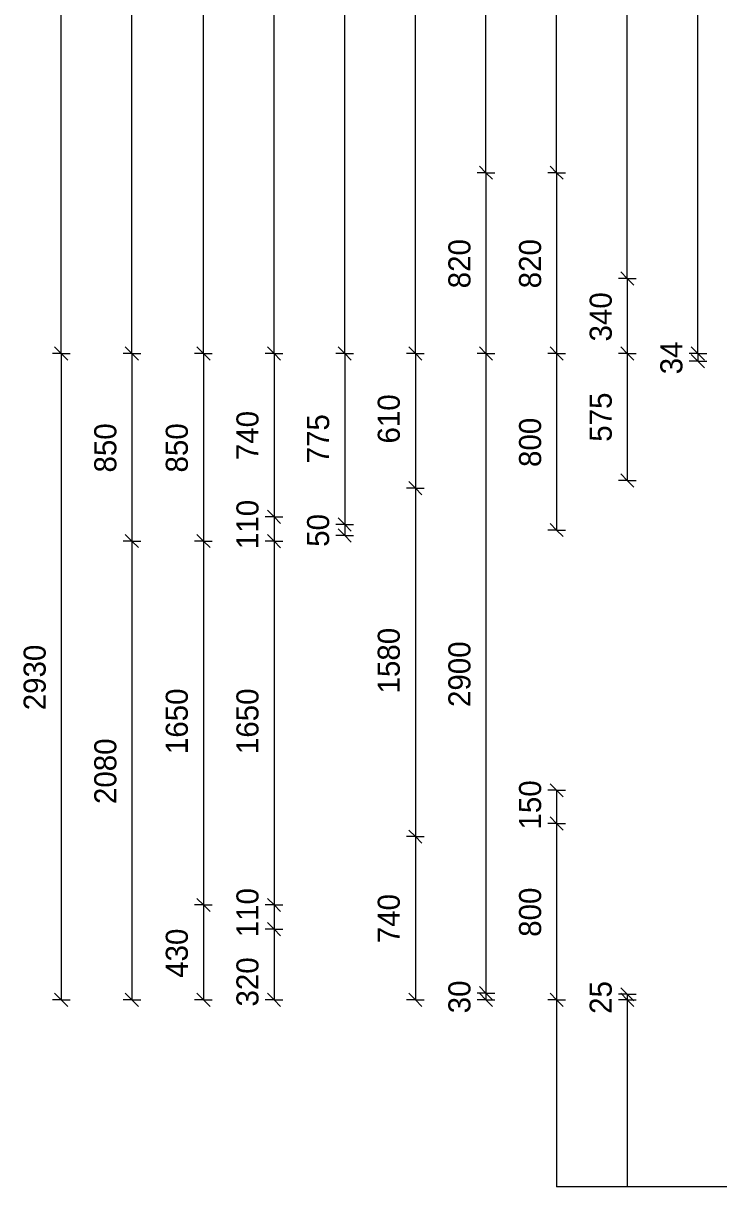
# Model space of a CAD drawing. Header units: millimetres. Extents: x 62878 to 76946, y 2133 to 10513.
# Drawn here: x 62878 to 66028, y 2422 to 7697 of the extents above; entities that cross this region are included whole.
import ezdxf

# ---------------------------------------------------------------- set-up
doc = ezdxf.new("R2010")
doc.units = ezdxf.units.MM
for name, color, linetype, lineweight in [('A-ANNO-DIMS', 211, 'Continuous', 9), ('A-ANNO-DIMS-40', 211, 'Continuous', 9), ('A-DETL-MBND', 5, 'Continuous', 18)]:
    doc.layers.add(name, color=color, linetype=linetype, lineweight=lineweight)
doc.styles.add('Nirmala UI Semilight', font='NirmalaS.ttf', dxfattribs={"height": 100})
doc.dimstyles.new('Diagonal_-_2_5mm_NI_UI', dxfattribs={"dimscale": 304.8, "dimtxt": 104.736395, "dimasz": 0.19685, "dimexe": 0.131234, "dimexo": 0.0625, "dimgap": 0.131234, "dimtad": 1, "dimdec": 4, "dimzin": 0, "dimdsep": 46, "dimtxsty": 'Nirmala UI Semilight', "dimblk1": 'OBLIQUE', "dimblk2": 'OBLIQUE', "dimsah": 1, "dimcen": 0.09, "dimazin": 0, "dimtfac": 1, "dimtdec": 4, "dimtix": 1, "dimtmove": 0, "dimatfit": 3, "dimfxl": 0.131234, "dimfxlon": 1, "dimtvp": 1, "dimtolj": 1, "dimtzin": 0, "dimarcsym": 2})
doc.dimstyles.new('Diagonal_-_2_5mm_NI_UI_2', dxfattribs={"dimscale": 304.8, "dimtxt": 104.736395, "dimasz": 0.19685, "dimexe": 0.131234, "dimexo": 0.0625, "dimgap": 0.131234, "dimtad": 1, "dimdec": 4, "dimzin": 0, "dimdsep": 46, "dimtxsty": 'Nirmala UI Semilight', "dimblk1": 'OBLIQUE', "dimblk2": 'OBLIQUE', "dimsah": 1, "dimcen": 0.09, "dimazin": 0, "dimtfac": 1, "dimtdec": 4, "dimtix": 1, "dimtmove": 2, "dimatfit": 3, "dimfxl": 0.131234, "dimfxlon": 1, "dimtvp": 1, "dimtolj": 1, "dimtzin": 0, "dimarcsym": 2})

# ---------------------------------------------------------------- blocks, each defined once
blk = doc.blocks.new('DIMBLOCK32-Elevation Front')
at = {"layer": 'A-ANNO-DIMS-40'}
for p, q in [((64014, 6199.7), (63984, 6229.7)), ((64014, 6199.7), (63974, 6199.7)), ((64014, 6199.7), (64014, 5459.7)), ((64014, 6199.7), (64044, 6169.7)), ((64014, 6199.7), (64054, 6199.7)), ((64014, 5459.7), (63984, 5489.7)), ((64014, 5459.7), (63974, 5459.7)), ((64014, 5459.7), (64044, 5429.7)), ((64014, 5459.7), (64054, 5459.7))]:
    blk.add_line(p, q, dxfattribs=at)
at = {"layer": 'A-ANNO-DIMS-40', "color": 0, "insert": (63843.6, 5716.4), "char_height": 100, "width": 271.934, "attachment_point": 1, "rotation": 90, "line_spacing_factor": 1.142579, "style": 'Nirmala UI Semilight'}
blk.add_mtext('740', dxfattribs=at)
blk = doc.blocks.new('_Oblique')
at = {"color": 0, "linetype": 'ByBlock', "lineweight": -2}
blk.add_line((-0.5, -0.5), (0.5, 0.5), dxfattribs=at)
blk = doc.blocks.new('DIMBLOCK33-Elevation Front')
at = {"layer": 'A-ANNO-DIMS-40'}
for p, q in [((64014, 5459.7), (63984, 5489.7)), ((64014, 5459.7), (63974, 5459.7)), ((64014, 5459.7), (64014, 5349.7)), ((64014, 5459.7), (64044, 5429.7)), ((64014, 5459.7), (64054, 5459.7)), ((64014, 5349.7), (63974, 5349.7)), ((64014, 5349.7), (63984, 5379.7)), ((64014, 5349.7), (64044, 5319.7)), ((64014, 5349.7), (64054, 5349.7))]:
    blk.add_line(p, q, dxfattribs=at)
at = {"layer": 'A-ANNO-DIMS-40', "color": 0, "insert": (63843.6, 5313.3), "char_height": 100, "width": 219.375, "attachment_point": 1, "rotation": 90, "line_spacing_factor": 1.142579, "style": 'Nirmala UI Semilight'}
blk.add_mtext('110', dxfattribs=at)
blk = doc.blocks.new('DIMBLOCK34-Elevation Front')
at = {"layer": 'A-ANNO-DIMS-40'}
for p, q in [((64014, 5349.7), (63974, 5349.7)), ((64014, 5349.7), (63984, 5379.7)), ((64014, 5349.7), (64014, 3699.8)), ((64014, 5349.7), (64044, 5319.7)), ((64014, 5349.7), (64054, 5349.7)), ((64014, 3699.8), (63974, 3699.8)), ((64014, 3699.8), (63984, 3729.8)), ((64014, 3699.8), (64044, 3669.8)), ((64014, 3699.8), (64054, 3699.8))]:
    blk.add_line(p, q, dxfattribs=at)
at = {"layer": 'A-ANNO-DIMS-40', "color": 0, "insert": (63843.6, 4383.8), "char_height": 100, "width": 338.203, "attachment_point": 1, "rotation": 90, "line_spacing_factor": 1.142579, "style": 'Nirmala UI Semilight'}
blk.add_mtext('1650', dxfattribs=at)
blk = doc.blocks.new('DIMBLOCK35-Elevation Front')
at = {"layer": 'A-ANNO-DIMS-40'}
for p, q in [((64014, 3699.8), (63974, 3699.8)), ((64014, 3699.8), (63984, 3729.8)), ((64014, 3699.8), (64014, 3589.8)), ((64014, 3699.8), (64044, 3669.8)), ((64014, 3699.8), (64054, 3699.8)), ((64014, 3589.8), (63974, 3589.8)), ((64014, 3589.8), (63984, 3619.8)), ((64014, 3589.8), (64044, 3559.8)), ((64014, 3589.8), (64054, 3589.8))]:
    blk.add_line(p, q, dxfattribs=at)
at = {"layer": 'A-ANNO-DIMS-40', "color": 0, "insert": (63843.6, 3553.3), "char_height": 100, "width": 219.375, "attachment_point": 1, "rotation": 90, "line_spacing_factor": 1.142579, "style": 'Nirmala UI Semilight'}
blk.add_mtext('110', dxfattribs=at)
blk = doc.blocks.new('DIMBLOCK36-Elevation Front')
at = {"layer": 'A-ANNO-DIMS-40'}
for p, q in [((64014, 3589.8), (63974, 3589.8)), ((64014, 3589.8), (63984, 3619.8)), ((64014, 3589.8), (64014, 3269.7)), ((64014, 3589.8), (64044, 3559.8)), ((64014, 3589.8), (64054, 3589.8)), ((64014, 3269.7), (63984, 3299.7)), ((64014, 3269.7), (63974, 3269.7)), ((64014, 3269.7), (64044, 3239.7)), ((64014, 3269.7), (64054, 3269.7))]:
    blk.add_line(p, q, dxfattribs=at)
at = {"layer": 'A-ANNO-DIMS-40', "color": 0, "insert": (63843.6, 3239.5), "char_height": 100, "width": 274.219, "attachment_point": 1, "rotation": 90, "line_spacing_factor": 1.142579, "style": 'Nirmala UI Semilight'}
blk.add_mtext('320', dxfattribs=at)
blk = doc.blocks.new('DIMBLOCK40-Elevation Front')
at = {"layer": 'A-ANNO-DIMS-40'}
for p, q in [((63050.3, 6199.7), (63020.3, 6229.7)), ((63050.3, 6199.7), (63010.3, 6199.7)), ((63050.3, 6199.7), (63050.3, 3269.7)), ((63050.3, 6199.7), (63080.3, 6169.7)), ((63050.3, 6199.7), (63090.3, 6199.7)), ((63050.3, 3269.7), (63020.3, 3299.7)), ((63050.3, 3269.7), (63010.3, 3269.7)), ((63050.3, 3269.7), (63080.3, 3239.7)), ((63050.3, 3269.7), (63090.3, 3269.7))]:
    blk.add_line(p, q, dxfattribs=at)
at = {"layer": 'A-ANNO-DIMS-40', "color": 0, "insert": (62879.8, 4582.4), "char_height": 100, "width": 365.625, "attachment_point": 1, "rotation": 90, "line_spacing_factor": 1.142579, "style": 'Nirmala UI Semilight'}
blk.add_mtext('2930', dxfattribs=at)
blk = doc.blocks.new('DIMBLOCK41-Elevation Front')
at = {"layer": 'A-ANNO-DIMS-40'}
for p, q in [((63694, 6199.7), (63664, 6229.7)), ((63694, 6199.7), (63654, 6199.7)), ((63694, 6199.7), (63694, 5349.8)), ((63694, 6199.7), (63724, 6169.7)), ((63694, 6199.7), (63734, 6199.7)), ((63694, 5349.8), (63654, 5349.8)), ((63694, 5349.8), (63664, 5379.8)), ((63694, 5349.8), (63724, 5319.8)), ((63694, 5349.8), (63734, 5349.8))]:
    blk.add_line(p, q, dxfattribs=at)
at = {"layer": 'A-ANNO-DIMS-40', "color": 0, "insert": (63523.6, 5660.5), "char_height": 100, "width": 274.219, "attachment_point": 1, "rotation": 90, "line_spacing_factor": 1.142579, "style": 'Nirmala UI Semilight'}
blk.add_mtext('850', dxfattribs=at)
blk = doc.blocks.new('DIMBLOCK42-Elevation Front')
at = {"layer": 'A-ANNO-DIMS-40'}
for p, q in [((63694, 5349.8), (63654, 5349.8)), ((63694, 5349.8), (63664, 5379.8)), ((63694, 5349.8), (63694, 3699.8)), ((63694, 5349.8), (63724, 5319.8)), ((63694, 5349.8), (63734, 5349.8)), ((63694, 3699.8), (63654, 3699.8)), ((63694, 3699.8), (63664, 3729.8)), ((63694, 3699.8), (63724, 3669.8)), ((63694, 3699.8), (63734, 3699.8))]:
    blk.add_line(p, q, dxfattribs=at)
at = {"layer": 'A-ANNO-DIMS-40', "color": 0, "insert": (63523.6, 4383.8), "char_height": 100, "width": 338.203, "attachment_point": 1, "rotation": 90, "line_spacing_factor": 1.142579, "style": 'Nirmala UI Semilight'}
blk.add_mtext('1650', dxfattribs=at)
blk = doc.blocks.new('DIMBLOCK43-Elevation Front')
at = {"layer": 'A-ANNO-DIMS-40'}
for p, q in [((63694, 3699.8), (63654, 3699.8)), ((63694, 3699.8), (63664, 3729.8)), ((63694, 3699.8), (63694, 3269.7)), ((63694, 3699.8), (63724, 3669.8)), ((63694, 3699.8), (63734, 3699.8)), ((63694, 3269.7), (63664, 3299.7)), ((63694, 3269.7), (63654, 3269.7)), ((63694, 3269.7), (63724, 3239.7)), ((63694, 3269.7), (63734, 3269.7))]:
    blk.add_line(p, q, dxfattribs=at)
at = {"layer": 'A-ANNO-DIMS-40', "color": 0, "insert": (63523.6, 3369.5), "char_height": 100, "width": 276.504, "attachment_point": 1, "rotation": 90, "line_spacing_factor": 1.142579, "style": 'Nirmala UI Semilight'}
blk.add_mtext('430', dxfattribs=at)
blk = doc.blocks.new('DIMBLOCK44-Elevation Front')
at = {"layer": 'A-ANNO-DIMS-40'}
for p, q in [((63370.3, 6199.7), (63340.3, 6229.7)), ((63370.3, 6199.7), (63330.3, 6199.7)), ((63370.3, 6199.7), (63370.3, 5349.8)), ((63370.3, 6199.7), (63400.3, 6169.7)), ((63370.3, 6199.7), (63410.3, 6199.7)), ((63370.3, 5349.8), (63330.3, 5349.8)), ((63370.3, 5349.8), (63340.3, 5379.8)), ((63370.3, 5349.8), (63400.3, 5319.8)), ((63370.3, 5349.8), (63410.3, 5349.8))]:
    blk.add_line(p, q, dxfattribs=at)
at = {"layer": 'A-ANNO-DIMS-40', "color": 0, "insert": (63199.8, 5660.5), "char_height": 100, "width": 274.219, "attachment_point": 1, "rotation": 90, "line_spacing_factor": 1.142579, "style": 'Nirmala UI Semilight'}
blk.add_mtext('850', dxfattribs=at)
blk = doc.blocks.new('DIMBLOCK45-Elevation Front')
at = {"layer": 'A-ANNO-DIMS-40'}
for p, q in [((63370.3, 5349.8), (63330.3, 5349.8)), ((63370.3, 5349.8), (63340.3, 5379.8)), ((63370.3, 5349.8), (63370.3, 3269.7)), ((63370.3, 5349.8), (63400.3, 5319.8)), ((63370.3, 5349.8), (63410.3, 5349.8)), ((63370.3, 3269.7), (63340.3, 3299.7)), ((63370.3, 3269.7), (63330.3, 3269.7)), ((63370.3, 3269.7), (63400.3, 3239.7)), ((63370.3, 3269.7), (63410.3, 3269.7))]:
    blk.add_line(p, q, dxfattribs=at)
at = {"layer": 'A-ANNO-DIMS-40', "color": 0, "insert": (63199.8, 4157.4), "char_height": 100, "width": 365.625, "attachment_point": 1, "rotation": 90, "line_spacing_factor": 1.142579, "style": 'Nirmala UI Semilight'}
blk.add_mtext('2080', dxfattribs=at)
blk = doc.blocks.new('DIMBLOCK46-Elevation Front')
at = {"layer": 'A-ANNO-DIMS-40'}
for p, q in [((64654, 6199.7), (64624, 6229.7)), ((64654, 6199.7), (64614, 6199.7)), ((64654, 6199.7), (64654, 5589.7)), ((64654, 6199.7), (64684, 6169.7)), ((64654, 6199.7), (64694, 6199.7)), ((64654, 5589.7), (64624, 5619.7)), ((64654, 5589.7), (64614, 5589.7)), ((64654, 5589.7), (64684, 5559.7)), ((64654, 5589.7), (64694, 5589.7))]:
    blk.add_line(p, q, dxfattribs=at)
at = {"layer": 'A-ANNO-DIMS-40', "color": 0, "insert": (64483.6, 5791.9), "char_height": 100, "width": 246.797, "attachment_point": 1, "rotation": 90, "line_spacing_factor": 1.142579, "style": 'Nirmala UI Semilight'}
blk.add_mtext('610', dxfattribs=at)
blk = doc.blocks.new('DIMBLOCK47-Elevation Front')
at = {"layer": 'A-ANNO-DIMS-40'}
for p, q in [((64654, 5589.7), (64624, 5619.7)), ((64654, 5589.7), (64614, 5589.7)), ((64654, 5589.7), (64654, 4009.7)), ((64654, 5589.7), (64684, 5559.7)), ((64654, 5589.7), (64694, 5589.7)), ((64654, 4009.7), (64614, 4009.7)), ((64654, 4009.7), (64624, 4039.7)), ((64654, 4009.7), (64684, 3979.7)), ((64654, 4009.7), (64694, 4009.7))]:
    blk.add_line(p, q, dxfattribs=at)
at = {"layer": 'A-ANNO-DIMS-40', "color": 0, "insert": (64483.6, 4658.8), "char_height": 100, "width": 338.203, "attachment_point": 1, "rotation": 90, "line_spacing_factor": 1.142579, "style": 'Nirmala UI Semilight'}
blk.add_mtext('1580', dxfattribs=at)
blk = doc.blocks.new('DIMBLOCK48-Elevation Front')
at = {"layer": 'A-ANNO-DIMS-40'}
for p, q in [((64654, 4009.7), (64614, 4009.7)), ((64654, 4009.7), (64624, 4039.7)), ((64654, 4009.7), (64654, 3269.7)), ((64654, 4009.7), (64684, 3979.7)), ((64654, 4009.7), (64694, 4009.7)), ((64654, 3269.7), (64624, 3299.7)), ((64654, 3269.7), (64614, 3269.7)), ((64654, 3269.7), (64684, 3239.7)), ((64654, 3269.7), (64694, 3269.7))]:
    blk.add_line(p, q, dxfattribs=at)
at = {"layer": 'A-ANNO-DIMS-40', "color": 0, "insert": (64483.6, 3526.4), "char_height": 100, "width": 271.934, "attachment_point": 1, "rotation": 90, "line_spacing_factor": 1.142579, "style": 'Nirmala UI Semilight'}
blk.add_mtext('740', dxfattribs=at)
blk = doc.blocks.new('DIMBLOCK49-Elevation Front')
at = {"layer": 'A-ANNO-DIMS-40'}
for p, q in [((64974, 7019.7), (64934, 7019.7)), ((64974, 7019.7), (64944, 7049.7)), ((64974, 7019.7), (64974, 6199.7)), ((64974, 7019.7), (65004, 6989.7)), ((64974, 7019.7), (65014, 7019.7)), ((64974, 6199.7), (64944, 6229.7)), ((64974, 6199.7), (64934, 6199.7)), ((64974, 6199.7), (65004, 6169.7)), ((64974, 6199.7), (65014, 6199.7))]:
    blk.add_line(p, q, dxfattribs=at)
at = {"layer": 'A-ANNO-DIMS-40', "color": 0, "insert": (64803.6, 6495.5), "char_height": 100, "width": 274.219, "attachment_point": 1, "rotation": 90, "line_spacing_factor": 1.142579, "style": 'Nirmala UI Semilight'}
blk.add_mtext('820', dxfattribs=at)
blk = doc.blocks.new('DIMBLOCK50-Elevation Front')
at = {"layer": 'A-ANNO-DIMS-40'}
for p, q in [((64974, 6199.7), (64944, 6229.7)), ((64974, 6199.7), (64934, 6199.7)), ((64974, 6199.7), (64974, 3299.8)), ((64974, 6199.7), (65004, 6169.7)), ((64974, 6199.7), (65014, 6199.7)), ((64974, 3299.8), (64944, 3329.8)), ((64974, 3299.8), (64934, 3299.8)), ((64974, 3299.8), (65004, 3269.8)), ((64974, 3299.8), (65014, 3299.8))]:
    blk.add_line(p, q, dxfattribs=at)
at = {"layer": 'A-ANNO-DIMS-40', "color": 0, "insert": (64803.6, 4597.4), "char_height": 100, "width": 365.625, "attachment_point": 1, "rotation": 90, "line_spacing_factor": 1.142579, "style": 'Nirmala UI Semilight'}
blk.add_mtext('2900', dxfattribs=at)
blk = doc.blocks.new('DIMBLOCK51-Elevation Front')
at = {"layer": 'A-ANNO-DIMS-40'}
for p, q in [((64974, 3299.7), (64944, 3329.8)), ((64974, 3299.7), (64934, 3299.7)), ((64974, 3269.7), (64944, 3299.7)), ((64974, 3299.7), (64974, 3269.7)), ((64974, 3299.7), (65004, 3269.7)), ((64974, 3299.7), (65014, 3299.7)), ((64974, 3269.7), (64934, 3269.7)), ((64974, 3269.7), (65004, 3239.7)), ((64974, 3269.7), (65014, 3269.7))]:
    blk.add_line(p, q, dxfattribs=at)
at = {"layer": 'A-ANNO-DIMS-40', "color": 0, "insert": (64803.6, 3208.6), "char_height": 100, "width": 182.813, "attachment_point": 1, "rotation": 90, "line_spacing_factor": 1.142579, "style": 'Nirmala UI Semilight'}
blk.add_mtext('30', dxfattribs=at)
blk = doc.blocks.new('DIMBLOCK52-Elevation Front')
at = {"layer": 'A-ANNO-DIMS-40'}
for p, q in [((65294, 7019.7), (65254, 7019.7)), ((65294, 7019.7), (65264, 7049.7)), ((65294, 7019.7), (65294, 6199.7)), ((65294, 7019.7), (65324, 6989.7)), ((65294, 7019.7), (65334, 7019.7)), ((65294, 6199.7), (65264, 6229.7)), ((65294, 6199.7), (65254, 6199.7)), ((65294, 6199.7), (65324, 6169.7)), ((65294, 6199.7), (65334, 6199.7))]:
    blk.add_line(p, q, dxfattribs=at)
at = {"layer": 'A-ANNO-DIMS-40', "color": 0, "insert": (65123.6, 6495.5), "char_height": 100, "width": 274.219, "attachment_point": 1, "rotation": 90, "line_spacing_factor": 1.142579, "style": 'Nirmala UI Semilight'}
blk.add_mtext('820', dxfattribs=at)
blk = doc.blocks.new('DIMBLOCK53-Elevation Front')
at = {"layer": 'A-ANNO-DIMS-40'}
for p, q in [((65294, 6199.7), (65264, 6229.7)), ((65294, 6199.7), (65254, 6199.7)), ((65294, 6199.7), (65294, 5399.7)), ((65294, 6199.7), (65324, 6169.7)), ((65294, 6199.7), (65334, 6199.7)), ((65294, 5399.7), (65254, 5399.7)), ((65294, 5399.7), (65264, 5429.7)), ((65294, 5399.7), (65324, 5369.7)), ((65294, 5399.7), (65334, 5399.7))]:
    blk.add_line(p, q, dxfattribs=at)
at = {"layer": 'A-ANNO-DIMS-40', "color": 0, "insert": (65123.6, 5685.5), "char_height": 100, "width": 274.219, "attachment_point": 1, "rotation": 90, "line_spacing_factor": 1.142579, "style": 'Nirmala UI Semilight'}
blk.add_mtext('800', dxfattribs=at)
blk = doc.blocks.new('DIMBLOCK54-Elevation Front')
at = {"layer": 'A-ANNO-DIMS-40'}
for p, q in [((65614, 6539.7), (65584, 6569.7)), ((65614, 6539.7), (65574, 6539.7)), ((65614, 6539.7), (65614, 6199.7)), ((65614, 6539.7), (65644, 6509.7)), ((65614, 6539.7), (65654, 6539.7)), ((65614, 6199.7), (65584, 6229.7)), ((65614, 6199.7), (65574, 6199.7)), ((65614, 6199.7), (65644, 6169.7)), ((65614, 6199.7), (65654, 6199.7))]:
    blk.add_line(p, q, dxfattribs=at)
at = {"layer": 'A-ANNO-DIMS-40', "color": 0, "insert": (65443.6, 6254.5), "char_height": 100, "width": 276.504, "attachment_point": 1, "rotation": 90, "line_spacing_factor": 1.142579, "style": 'Nirmala UI Semilight'}
blk.add_mtext('340', dxfattribs=at)
blk = doc.blocks.new('DIMBLOCK55-Elevation Front')
at = {"layer": 'A-ANNO-DIMS-40'}
for p, q in [((65614, 6199.7), (65584, 6229.7)), ((65614, 6199.7), (65574, 6199.7)), ((65614, 6199.7), (65614, 5624.7)), ((65614, 6199.7), (65644, 6169.7)), ((65614, 6199.7), (65654, 6199.7)), ((65614, 5624.7), (65584, 5654.7)), ((65614, 5624.7), (65574, 5624.7)), ((65614, 5624.7), (65644, 5594.7)), ((65614, 5624.7), (65654, 5624.7))]:
    blk.add_line(p, q, dxfattribs=at)
at = {"layer": 'A-ANNO-DIMS-40', "color": 0, "insert": (65443.6, 5799.9), "char_height": 100, "width": 269.649, "attachment_point": 1, "rotation": 90, "line_spacing_factor": 1.142579, "style": 'Nirmala UI Semilight'}
blk.add_mtext('575', dxfattribs=at)
blk = doc.blocks.new('DIMBLOCK56-Elevation Front')
at = {"layer": 'A-ANNO-DIMS-40'}
for p, q in [((65934, 6199.7), (65904, 6229.7)), ((65934, 6199.7), (65894, 6199.7)), ((65934, 6165.7), (65904, 6195.7)), ((65934, 6199.7), (65934, 6165.7)), ((65934, 6199.7), (65964, 6169.7)), ((65934, 6199.7), (65974, 6199.7)), ((65934, 6165.7), (65894, 6165.7)), ((65934, 6165.7), (65964, 6135.7)), ((65934, 6165.7), (65974, 6165.7))]:
    blk.add_line(p, q, dxfattribs=at)
at = {"layer": 'A-ANNO-DIMS-40', "color": 0, "insert": (65763.6, 6105.6), "char_height": 100, "width": 185.098, "attachment_point": 1, "rotation": 90, "line_spacing_factor": 1.142579, "style": 'Nirmala UI Semilight'}
blk.add_mtext('34', dxfattribs=at)
blk = doc.blocks.new('DIMBLOCK57-Elevation Front')
at = {"layer": 'A-ANNO-DIMS-40'}
for p, q in [((65294, 4219.7), (65254, 4219.7)), ((65294, 4219.7), (65264, 4249.7)), ((65294, 4219.7), (65294, 4069.7)), ((65294, 4219.7), (65324, 4189.7)), ((65294, 4219.7), (65334, 4219.7)), ((65294, 4069.7), (65254, 4069.7)), ((65294, 4069.7), (65264, 4099.7)), ((65294, 4069.7), (65324, 4039.7)), ((65294, 4069.7), (65334, 4069.7))]:
    blk.add_line(p, q, dxfattribs=at)
at = {"layer": 'A-ANNO-DIMS-40', "color": 0, "insert": (65123.6, 4041.9), "char_height": 100, "width": 246.797, "attachment_point": 1, "rotation": 90, "line_spacing_factor": 1.142579, "style": 'Nirmala UI Semilight'}
blk.add_mtext('150', dxfattribs=at)
blk = doc.blocks.new('DIMBLOCK58-Elevation Front')
at = {"layer": 'A-ANNO-DIMS-40'}
for p, q in [((65294, 4069.7), (65254, 4069.7)), ((65294, 4069.7), (65264, 4099.7)), ((65294, 4069.7), (65294, 3269.7)), ((65294, 4069.7), (65324, 4039.7)), ((65294, 4069.7), (65334, 4069.7)), ((65294, 3269.7), (65264, 3299.7)), ((65294, 3269.7), (65254, 3269.7)), ((65294, 3269.7), (65324, 3239.7)), ((65294, 3269.7), (65334, 3269.7))]:
    blk.add_line(p, q, dxfattribs=at)
at = {"layer": 'A-ANNO-DIMS-40', "color": 0, "insert": (65123.6, 3555.5), "char_height": 100, "width": 274.219, "attachment_point": 1, "rotation": 90, "line_spacing_factor": 1.142579, "style": 'Nirmala UI Semilight'}
blk.add_mtext('800', dxfattribs=at)
blk = doc.blocks.new('DIMBLOCK59-Elevation Front')
at = {"layer": 'A-ANNO-DIMS-40'}
for p, q in [((65614, 3294.8), (65584, 3324.8)), ((65614, 3294.8), (65574, 3294.8)), ((65614, 3269.7), (65584, 3299.7)), ((65614, 3294.8), (65614, 3269.7)), ((65614, 3294.8), (65644, 3264.8)), ((65614, 3294.8), (65654, 3294.8)), ((65614, 3269.7), (65574, 3269.7)), ((65614, 3269.7), (65644, 3239.7)), ((65614, 3269.7), (65654, 3269.7))]:
    blk.add_line(p, q, dxfattribs=at)
at = {"layer": 'A-ANNO-DIMS-40', "color": 0, "insert": (65443.6, 3206.1), "char_height": 100, "width": 182.813, "attachment_point": 1, "rotation": 90, "line_spacing_factor": 1.142579, "style": 'Nirmala UI Semilight'}
blk.add_mtext('25', dxfattribs=at)
blk = doc.blocks.new('DIMBLOCK96-Elevation Front')
at = {"layer": 'A-ANNO-DIMS-40'}
for p, q in [((64334, 6199.7), (64304, 6229.7)), ((64334, 6199.7), (64294, 6199.7)), ((64334, 6199.7), (64334, 5424.7)), ((64334, 6199.7), (64364, 6169.7)), ((64334, 6199.7), (64374, 6199.7)), ((64334, 5424.7), (64304, 5454.7)), ((64334, 5424.7), (64294, 5424.7)), ((64334, 5424.7), (64364, 5394.7)), ((64334, 5424.7), (64374, 5424.7))]:
    blk.add_line(p, q, dxfattribs=at)
at = {"layer": 'A-ANNO-DIMS-40', "color": 0, "insert": (64163.6, 5701.8), "char_height": 100, "width": 265.078, "attachment_point": 1, "rotation": 90, "line_spacing_factor": 1.142579, "style": 'Nirmala UI Semilight'}
blk.add_mtext('775', dxfattribs=at)
blk = doc.blocks.new('DIMBLOCK97-Elevation Front')
at = {"layer": 'A-ANNO-DIMS-40'}
for p, q in [((64334, 5424.7), (64304, 5454.7)), ((64334, 5424.7), (64294, 5424.7)), ((64334, 5374.7), (64304, 5404.7)), ((64334, 5424.7), (64334, 5374.7)), ((64334, 5424.7), (64364, 5394.7)), ((64334, 5424.7), (64374, 5424.7)), ((64334, 5374.7), (64294, 5374.7)), ((64334, 5374.7), (64364, 5344.7)), ((64334, 5374.7), (64374, 5374.7))]:
    blk.add_line(p, q, dxfattribs=at)
at = {"layer": 'A-ANNO-DIMS-40', "color": 0, "insert": (64163.6, 5323.6), "char_height": 100, "width": 182.813, "attachment_point": 1, "rotation": 90, "line_spacing_factor": 1.142579, "style": 'Nirmala UI Semilight'}
blk.add_mtext('50', dxfattribs=at)

msp = doc.modelspace()

# ---------------------------------------------------------------- linework, layer by layer
at = {"layer": 'A-DETL-MBND'}
for p, q in [((63050.30489, 6199.75), (63050.30489, 10341.13229)), ((63370.30489, 6199.75), (63370.30489, 10021.13229)), ((63694.02595, 6199.75), (63694.02595, 9622.38229)), ((64014.02595, 6199.75), (64014.02595, 9302.38229)), ((64334.02595, 6199.75), (64334.02595, 8982.38229)), ((64654.02595, 6199.75), (64654.02595, 8662.38229)), ((64974.02595, 7019.75), (64974.02595, 8342.38229)), ((65294.02595, 7019.75), (65294.02595, 8342.38229)), ((65614.02595, 6539.75), (65614.02595, 8342.38229)), ((65934.02595, 6199.75), (65934.02595, 8022.38229)), ((65294.02595, 3269.75), (65294.02595, 2422.48443)), ((65614.02595, 3269.75), (65614.02595, 2422.48443)), ((66883.04259, 2422.48443), (65294.02595, 2422.48443))]:
    msp.add_line(p, q, dxfattribs=at)

# ---------------------------------------------------------------- dimensions: what is measured, and where the dimension line sits
at = {"layer": 'A-ANNO-DIMS'}
for base, p1, p2, override, picture, middle in [((64974.02595, 6199.75), (65014.02595, 7019.75), (65014.02595, 6199.75), {"dimpost": '<>', "dimfxl": 820}, 'DIMBLOCK49-Elevation Front', (64882.35231, 6609.75)), ((65294.02595, 6199.75), (65334.02595, 7019.75), (65334.02595, 6199.75), {"dimpost": '<>', "dimfxl": 820}, 'DIMBLOCK52-Elevation Front', (65202.35231, 6609.75)), ((65614.02595, 6199.75), (65654.02595, 6539.75), (65654.02595, 6199.75), {"dimpost": '<>', "dimfxl": 340}, 'DIMBLOCK54-Elevation Front', (65522.31745, 6369.75)), ((65934.02595, 6165.75), (65974.02595, 6199.75), (65974.02595, 6165.75), {"dimpost": '<>', "dimfxl": 34}, 'DIMBLOCK56-Elevation Front', (65842.31745, 6182.75)), ((63050.30489, 3269.75), (63090.30489, 6199.75), (63090.30489, 3269.75), {"dimpost": '<>', "dimfxl": 2930}, 'DIMBLOCK40-Elevation Front', (62958.59638, 4734.75)), ((63370.30489, 5349.75), (63410.30489, 6199.75), (63410.30489, 5349.75), {"dimpost": '<>', "dimfxl": 850}, 'DIMBLOCK44-Elevation Front', (63278.63125, 5774.75)), ((63694.02595, 5349.75), (63734.02595, 6199.75), (63734.02595, 5349.75), {"dimpost": '<>', "dimfxl": 850}, 'DIMBLOCK41-Elevation Front', (63602.35231, 5774.75)), ((64014.02595, 5459.75), (64054.02595, 6199.75), (64054.02595, 5459.75), {"dimpost": '<>', "dimfxl": 740}, 'DIMBLOCK32-Elevation Front', (63922.35231, 5829.75)), ((64334.02595, 5424.75), (64374.02595, 6199.75), (64374.02595, 5424.75), {"dimpost": '<>', "dimfxl": 775}, 'DIMBLOCK96-Elevation Front', (64243.18913, 5812.25)), ((64654.02595, 5589.75), (64694.02595, 6199.75), (64694.02595, 5589.75), {"dimpost": '<>', "dimfxl": 610}, 'DIMBLOCK46-Elevation Front', (64562.03851, 5894.75)), ((64974.02595, 3299.75), (65014.02595, 6199.75), (65014.02595, 3299.75), {"dimpost": '<>', "dimfxl": 2900}, 'DIMBLOCK50-Elevation Front', (64882.31745, 4749.75)), ((65294.02595, 5399.75), (65334.02595, 6199.75), (65334.02595, 5399.75), {"dimpost": '<>', "dimfxl": 800}, 'DIMBLOCK53-Elevation Front', (65202.35231, 5799.75)), ((65614.02595, 5624.75), (65654.02595, 6199.75), (65654.02595, 5624.75), {"dimpost": '<>', "dimfxl": 575}, 'DIMBLOCK55-Elevation Front', (65523.18913, 5912.25)), ((64654.02595, 4009.75), (64694.02595, 5589.75), (64694.02595, 4009.75), {"dimpost": '<>', "dimfxl": 1580}, 'DIMBLOCK47-Elevation Front', (64562.07337, 4799.75)), ((64014.02595, 5349.75), (64054.02595, 5459.75), (64054.02595, 5349.75), {"dimpost": '<>', "dimfxl": 110}, 'DIMBLOCK33-Elevation Front', (63922.07337, 5404.75)), ((64334.02595, 5374.75), (64374.02595, 5424.75), (64374.02595, 5374.75), {"dimpost": '<>', "dimfxl": 50}, 'DIMBLOCK97-Elevation Front', (64242.35231, 5399.75)), ((63370.30489, 3269.75), (63410.30489, 5349.75), (63410.30489, 3269.75), {"dimpost": '<>', "dimfxl": 2080}, 'DIMBLOCK45-Elevation Front', (63278.63125, 4309.75)), ((63694.02595, 3699.75), (63734.02595, 5349.75), (63734.02595, 3699.75), {"dimpost": '<>', "dimfxl": 1650}, 'DIMBLOCK42-Elevation Front', (63602.03851, 4524.75)), ((64014.02595, 3699.75), (64054.02595, 5349.75), (64054.02595, 3699.75), {"dimpost": '<>', "dimfxl": 1650}, 'DIMBLOCK34-Elevation Front', (63922.03851, 4524.75)), ((65294.02595, 4069.75), (65334.02595, 4219.75), (65334.02595, 4069.75), {"dimpost": '<>', "dimfxl": 150}, 'DIMBLOCK57-Elevation Front', (65202.07337, 4144.75)), ((65294.02595, 3269.75), (65334.02595, 4069.75), (65334.02595, 3269.75), {"dimpost": '<>', "dimfxl": 800}, 'DIMBLOCK58-Elevation Front', (65202.35231, 3669.75)), ((64654.02595, 3269.75), (64694.02595, 4009.75), (64694.02595, 3269.75), {"dimpost": '<>', "dimfxl": 740}, 'DIMBLOCK48-Elevation Front', (64562.35231, 3639.75)), ((64014.02595, 3589.75), (64054.02595, 3699.75), (64054.02595, 3589.75), {"dimpost": '<>', "dimfxl": 110}, 'DIMBLOCK35-Elevation Front', (63922.07337, 3644.75)), ((63694.02595, 3269.75), (63734.02595, 3699.75), (63734.02595, 3269.75), {"dimpost": '<>', "dimfxl": 430}, 'DIMBLOCK43-Elevation Front', (63602.31745, 3484.75)), ((64974.02595, 3269.75), (65014.02595, 3299.75), (65014.02595, 3269.75), {"dimpost": '<>', "dimfxl": 30}, 'DIMBLOCK51-Elevation Front', (64882.31745, 3284.75)), ((65614.02595, 3269.75), (65654.02595, 3294.75), (65654.02595, 3269.75), {"dimpost": '<>', "dimfxl": 25}, 'DIMBLOCK59-Elevation Front', (65522.35231, 3282.25))]:
    dim = msp.add_linear_dim(base=base, p1=p1, p2=p2, angle=90, dimstyle='Diagonal_-_2_5mm_NI_UI', override=override, dxfattribs=at)
    dim.commit()
    dim.dimension.update_dxf_attribs({"geometry": picture, "text_midpoint": middle})
dim = msp.add_linear_dim(base=(64014.02595, 3269.75), p1=(64054.02595, 3589.75), p2=(64054.02595, 3269.75), angle=90, dimstyle='Diagonal_-_2_5mm_NI_UI_2', override={"dimpost": '<>', "dimfxl": 320}, dxfattribs=at)
dim.commit()
dim.dimension.update_dxf_attribs({"geometry": 'DIMBLOCK36-Elevation Front', "text_midpoint": (63910.22385, 3376.60051), "dimtype": 160, "text_rotation": 90})

doc.saveas('drawing.dxf')
